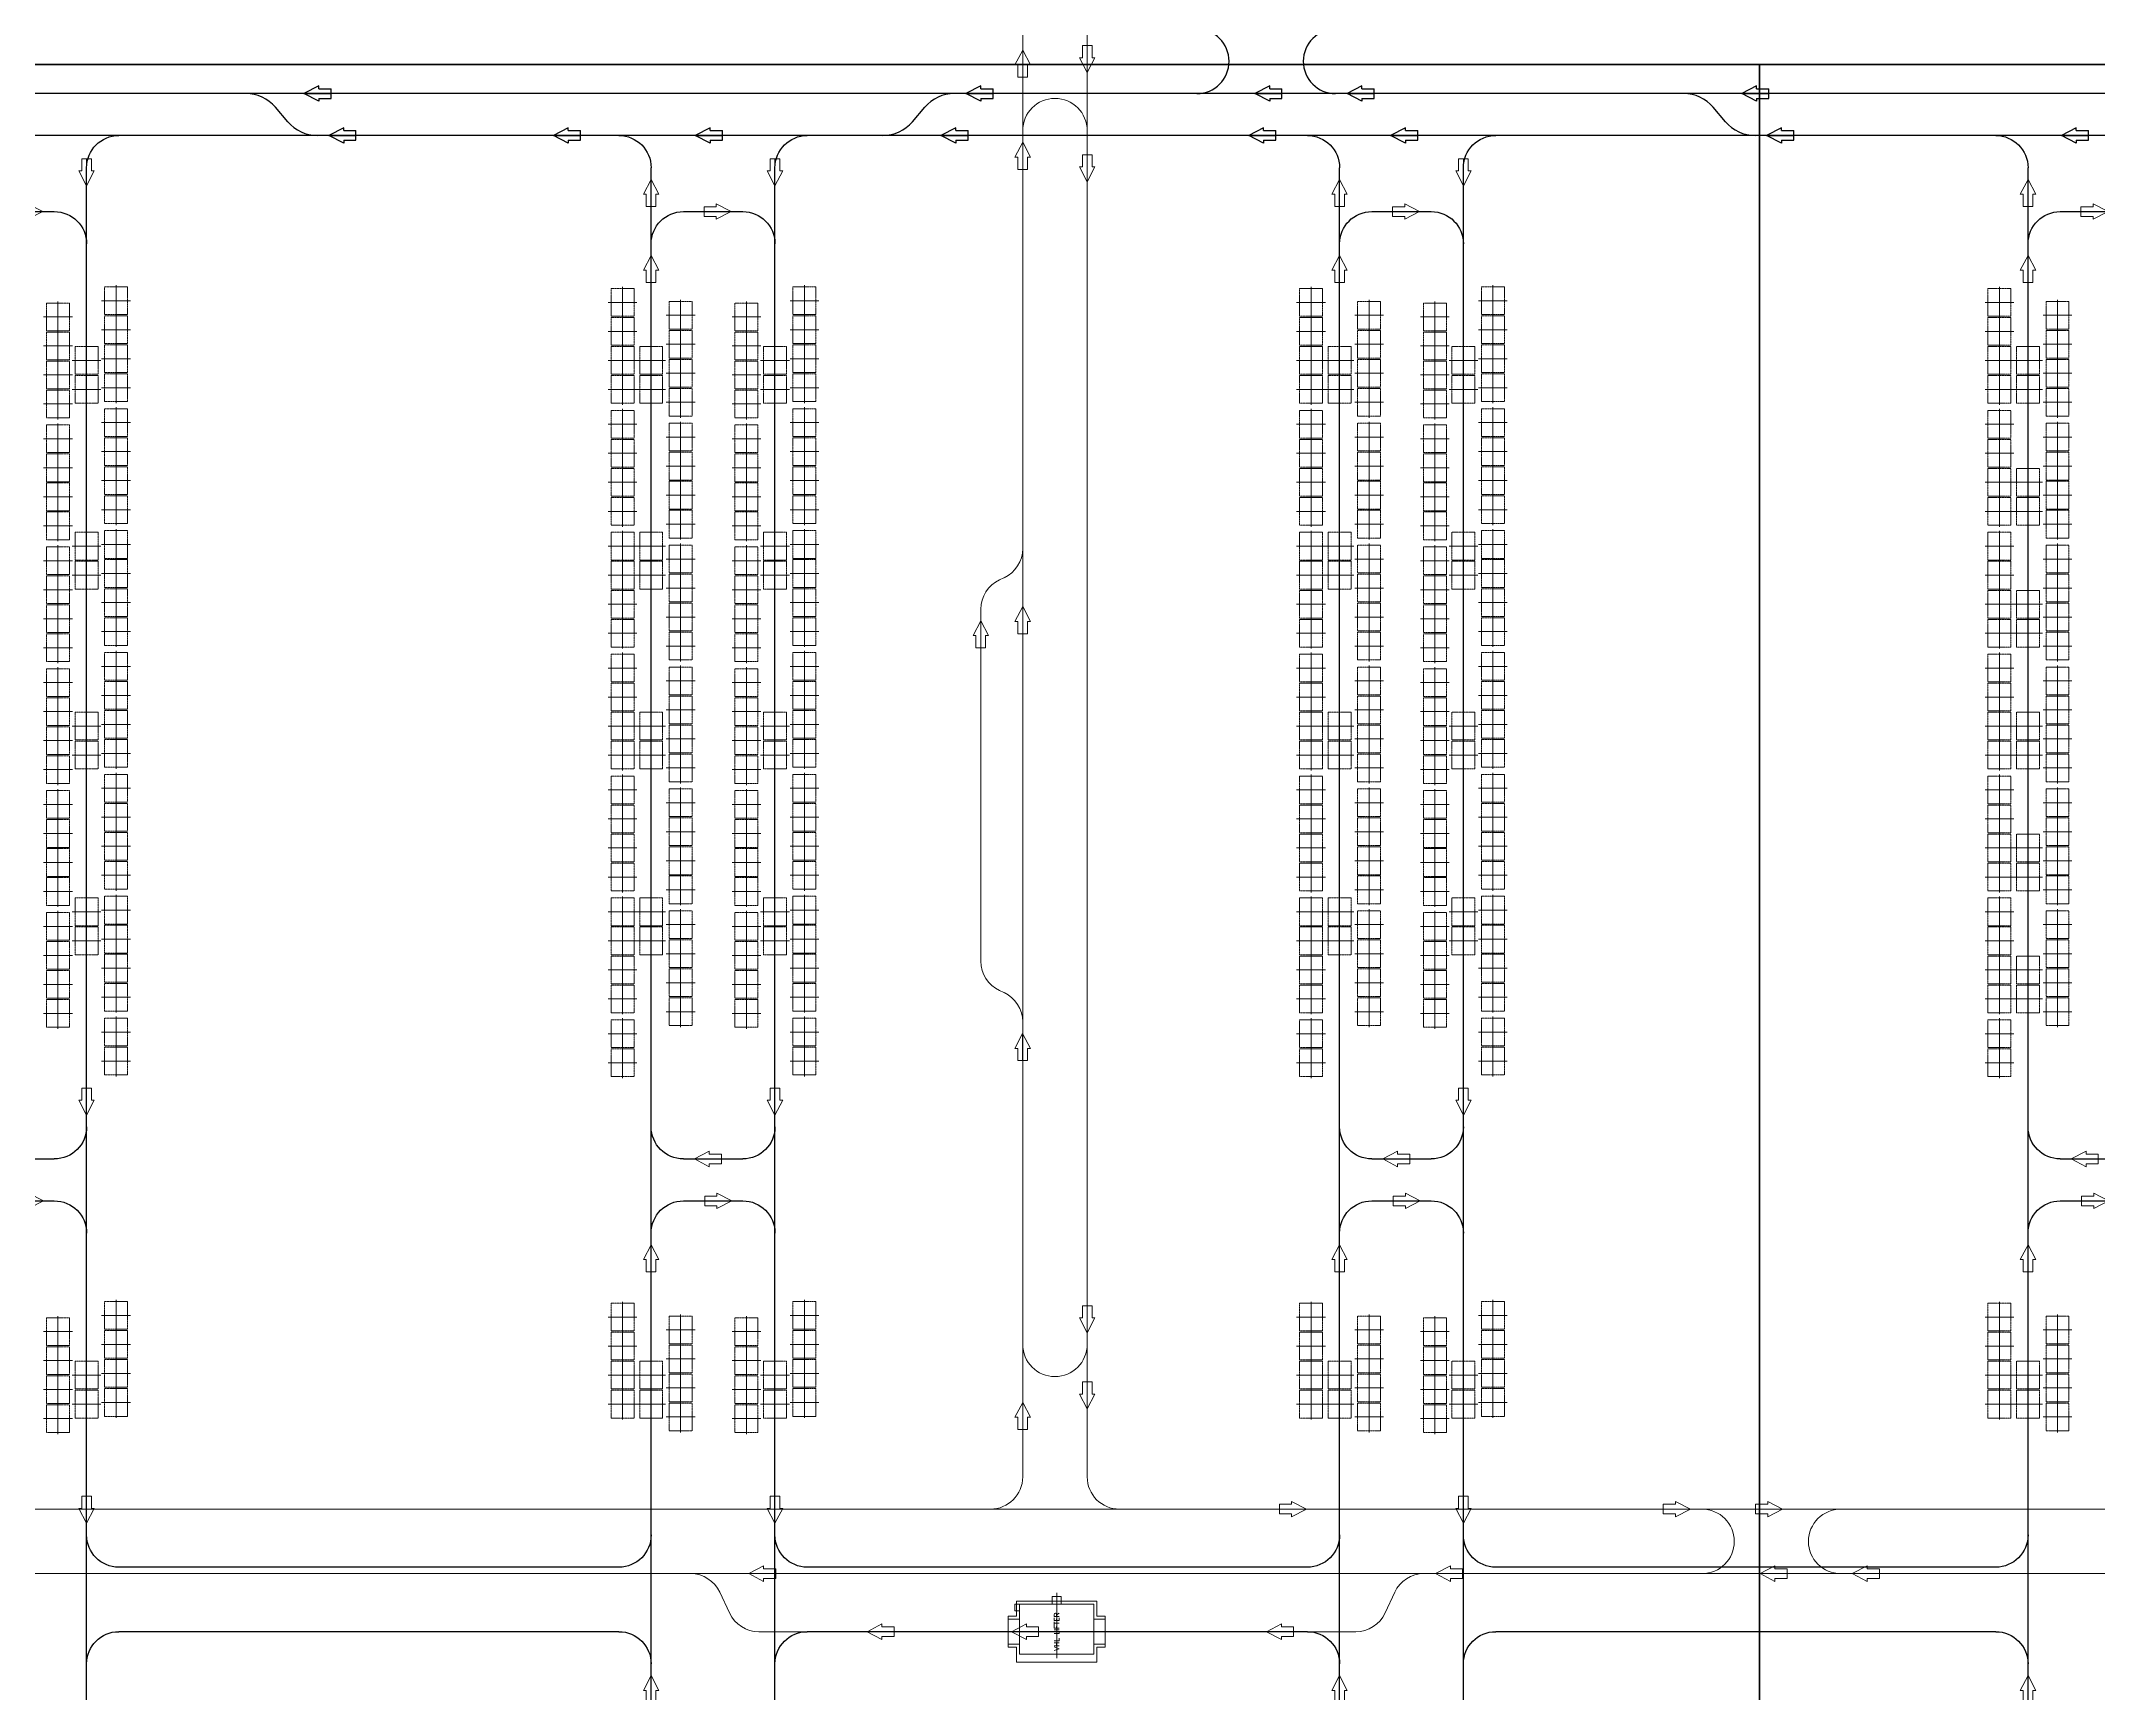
# Model space of a CAD drawing. Header units: millimetres. Extents: x -128 to 670218, y 27186 to 149492.
# Drawn here: x 225927 to 257828, y 54722 to 80349 of the extents above; entities that cross this region are included whole.
import ezdxf
from ezdxf.enums import TextEntityAlignment as Align

# ---------------------------------------------------------------- set-up
doc = ezdxf.new("R2010")
doc.units = ezdxf.units.MM
for name, pattern in [('ACAD_ISO08W100', [36, 24, -3, 6, -3]), ('AM_ISO08W050', [18, 12, -1.5, 3, -1.5]), ('XAT-M16_6F_EQ Layout_20211120$0$ACAD_ISO08W100', [36, 24, -3, 6, -3])]:
    doc.linetypes.add(name, pattern=pattern)
for name, color, linetype, lineweight in [('_CLINE', 4, 'XAT-M16_6F_EQ Layout_20211120$0$ACAD_ISO08W100', 9), ('CL', 4, 'Continuous', 9), ('CLINE', 4, 'ACAD_ISO08W100', 9), ('DIRECT', 40, 'Continuous', 9), ('LINE_EQ', 4, 'AM_ISO08W050', 20), ('LINE_STB', 151, 'Continuous', 30), ('Rail Block(Upper)', 191, 'Continuous', 18), ('Rail_H6022(Upper)', 6, 'Continuous', 18), ('TXT', 3, 'Continuous', 9), ('ZONE', 8, 'Continuous', 9)]:
    doc.layers.add(name, color=color, linetype=linetype, lineweight=lineweight)
doc.layers.add('Rail_H4822(Lower)', color=7, linetype='Continuous')
doc.styles.add('CF-FNT', font='romans.shx', dxfattribs={"width": 0.85, "bigfont": 'bigfont.shx'})

# ---------------------------------------------------------------- blocks, each defined once
blk = doc.blocks.new('*U3')
at = {"color": 0, "linetype": 'ByBlock'}
for p, q in [((-120, -230), (0, 0)), ((0, 0), (0, -420)), ((120, -230), (0, 0)), ((-75, -230), (-120, -230)), ((-75, -230), (-75, -420)), ((75, -230), (75, -420)), ((75, -230), (120, -230)), ((75, -420), (-75, -420))]:
    blk.add_line(p, q, dxfattribs=at)
blk = doc.blocks.new('A$C31676947')
at = {"layer": 'Rail_H4822(Lower)'}
for p, q in [((500, 47250), (500, 500)), ((2420, 47250), (2420, 500)), ((1000, 46570), (1920, 46570)), ((1000, 31870), (1920, 31870)), ((1000, 31220), (1920, 31220)), ((1000, 16520), (1920, 16520)), ((1000, 15870), (1920, 15870)), ((1000, 1180), (1920, 1180))]:
    blk.add_line(p, q, dxfattribs=at)
for centre, start, end in [((0, 47250), 0, 90), ((2920, 47250), 90, 180), ((1000, 46070), 90, 180), ((1920, 46070), 0, 90), ((1000, 32370), 180, 270), ((1920, 32370), 270, 0), ((1000, 30720), 90, 180), ((1920, 30720), 0, 90), ((0, 23700), 270, 0), ((2920, 23700), 180, 270), ((0, 21700), 0, 90), ((2920, 21700), 90, 180), ((1000, 17020), 180, 270), ((1920, 17020), 270, 0), ((1000, 15370), 90, 180), ((1920, 15370), 0, 90), ((1000, 1680), 180, 270), ((1920, 1680), 270, 0), ((0, 500), 270, 0), ((2920, 500), 180, 270)]:
    blk.add_arc(centre, 500, start, end, dxfattribs=at)
at = {"layer": 'DIRECT'}
for p, rotation in [((500, 46970), 180), ((1180, 46570), 89.99999999999999), ((500, 32550), 180), ((500, 23880), 180), ((500, 17200), 180), ((500, 1860), 180), ((1740, 1180), 270), ((500, 680), 180)]:
    blk.add_blockref('*U3', p, dxfattribs=dict(at, rotation=rotation))
for p in [(2420, 47070), (2420, 45890), (2420, 30540), (2420, 21520), (2420, 15190), (2420, 780)]:
    blk.add_blockref('*U3', p, dxfattribs=at)
at = {"layer": 'DIRECT', "lineweight": -2}
for p, rotation in [((1750, 31870), 270), ((1170, 31220), 89.99999999999999), ((1750, 16520), 270), ((1170, 15870), 89.99999999999999)]:
    blk.add_blockref('*U3', p, dxfattribs=dict(at, rotation=rotation))
blk = doc.blocks.new('*U543')
at = {"color": 0, "linetype": 'ByBlock'}
for p, q in [((-120, -230), (0, 0)), ((0, 0), (0, -420)), ((120, -230), (0, 0)), ((-75, -230), (-120, -230)), ((-75, -230), (-75, -420)), ((75, -230), (75, -420)), ((75, -230), (120, -230)), ((75, -420), (-75, -420))]:
    blk.add_line(p, q, dxfattribs=at)
blk = doc.blocks.new('*U412')
at = {"color": 0, "linetype": 'ByBlock'}
for p, q in [((-120, -230), (0, 0)), ((0, 0), (0, -420)), ((120, -230), (0, 0)), ((-75, -230), (-120, -230)), ((-75, -230), (-75, -420)), ((75, -230), (75, -420)), ((75, -230), (120, -230)), ((75, -420), (-75, -420))]:
    blk.add_line(p, q, dxfattribs=at)
blk = doc.blocks.new('*U426')
at = {"color": 0, "linetype": 'ByBlock'}
for p, q in [((-120, -230), (0, 0)), ((0, 0), (0, -420)), ((120, -230), (0, 0)), ((-75, -230), (-120, -230)), ((-75, -230), (-75, -420)), ((75, -230), (75, -420)), ((75, -230), (120, -230)), ((75, -420), (-75, -420))]:
    blk.add_line(p, q, dxfattribs=at)
blk = doc.blocks.new('*U794')
at = {"color": 0, "linetype": 'ByBlock'}
for p, q in [((-120, -230), (0, 0)), ((0, 0), (0, -420)), ((120, -230), (0, 0)), ((-75, -230), (-120, -230)), ((-75, -230), (-75, -420)), ((75, -230), (75, -420)), ((75, -230), (120, -230)), ((75, -420), (-75, -420))]:
    blk.add_line(p, q, dxfattribs=at)
blk = doc.blocks.new('*U760')
at = {"color": 0, "linetype": 'ByBlock'}
for p, q in [((-120, -230), (0, 0)), ((0, 0), (0, -420)), ((120, -230), (0, 0)), ((-75, -230), (-120, -230)), ((-75, -230), (-75, -420)), ((75, -230), (75, -420)), ((75, -230), (120, -230)), ((75, -420), (-75, -420))]:
    blk.add_line(p, q, dxfattribs=at)
blk = doc.blocks.new('*U762')
at = {"color": 0, "linetype": 'ByBlock'}
for p, q in [((-120, -230), (0, 0)), ((0, 0), (0, -420)), ((120, -230), (0, 0)), ((-75, -230), (-120, -230)), ((-75, -230), (-75, -420)), ((75, -230), (75, -420)), ((75, -230), (120, -230)), ((75, -420), (-75, -420))]:
    blk.add_line(p, q, dxfattribs=at)
blk = doc.blocks.new('*U657')
at = {"color": 0, "linetype": 'ByBlock'}
for p, q in [((-120, -230), (0, 0)), ((0, 0), (0, -420)), ((120, -230), (0, 0)), ((-75, -230), (-120, -230)), ((-75, -230), (-75, -420)), ((75, -230), (75, -420)), ((75, -230), (120, -230)), ((75, -420), (-75, -420))]:
    blk.add_line(p, q, dxfattribs=at)
blk = doc.blocks.new('*U341')
at = {"color": 0, "linetype": 'ByBlock'}
for p, q in [((-120, -230), (0, 0)), ((0, 0), (0, -420)), ((120, -230), (0, 0)), ((-75, -230), (-120, -230)), ((-75, -230), (-75, -420)), ((75, -230), (75, -420)), ((75, -230), (120, -230)), ((75, -420), (-75, -420))]:
    blk.add_line(p, q, dxfattribs=at)
blk = doc.blocks.new('*U342')
at = {"color": 0, "linetype": 'ByBlock'}
for p, q in [((-120, -230), (0, 0)), ((0, 0), (0, -420)), ((120, -230), (0, 0)), ((-75, -230), (-120, -230)), ((-75, -230), (-75, -420)), ((75, -230), (75, -420)), ((75, -230), (120, -230)), ((75, -420), (-75, -420))]:
    blk.add_line(p, q, dxfattribs=at)
blk = doc.blocks.new('*U345')
at = {"color": 0, "linetype": 'ByBlock'}
for p, q in [((-120, -230), (0, 0)), ((0, 0), (0, -420)), ((120, -230), (0, 0)), ((-75, -230), (-120, -230)), ((-75, -230), (-75, -420)), ((75, -230), (75, -420)), ((75, -230), (120, -230)), ((75, -420), (-75, -420))]:
    blk.add_line(p, q, dxfattribs=at)
blk = doc.blocks.new('*U346')
at = {"color": 0, "linetype": 'ByBlock'}
for p, q in [((-120, -230), (0, 0)), ((0, 0), (0, -420)), ((120, -230), (0, 0)), ((-75, -230), (-120, -230)), ((-75, -230), (-75, -420)), ((75, -230), (75, -420)), ((75, -230), (120, -230)), ((75, -420), (-75, -420))]:
    blk.add_line(p, q, dxfattribs=at)
blk = doc.blocks.new('*U349')
at = {"color": 0, "linetype": 'ByBlock'}
for p, q in [((-120, -230), (0, 0)), ((0, 0), (0, -420)), ((120, -230), (0, 0)), ((-75, -230), (-120, -230)), ((-75, -230), (-75, -420)), ((75, -230), (75, -420)), ((75, -230), (120, -230)), ((75, -420), (-75, -420))]:
    blk.add_line(p, q, dxfattribs=at)
blk = doc.blocks.new('*U350')
at = {"color": 0, "linetype": 'ByBlock'}
for p, q in [((-120, -230), (0, 0)), ((0, 0), (0, -420)), ((120, -230), (0, 0)), ((-75, -230), (-120, -230)), ((-75, -230), (-75, -420)), ((75, -230), (75, -420)), ((75, -230), (120, -230)), ((75, -420), (-75, -420))]:
    blk.add_line(p, q, dxfattribs=at)
blk = doc.blocks.new('EG-TR_ARW_1-2')
at = {"color": 0, "linetype": 'ByBlock'}
for p, q in [((-120, -230), (0, 0)), ((0, 0), (0, -420)), ((120, -230), (0, 0)), ((-75, -230), (-120, -230)), ((-75, -230), (-75, -420)), ((75, -230), (75, -420)), ((75, -230), (120, -230)), ((75, -420), (-75, -420))]:
    blk.add_line(p, q, dxfattribs=at)
blk = doc.blocks.new('A$C90e8e326')
at = {"layer": 'Rail_H6022(Upper)'}
for p, q in [((240106, 55130), (240106, 28750)), ((241106, 55130), (241106, 28750)), ((239745, 42659), (239816, 42691)), ((239456, 36745), (239456, 42205)), ((239745, 36291), (239816, 36259)), ((6741, 28250), (324586, 28250)), ((5741, 27250), (261647, 27250)), ((235561, 26640), (235412, 26960)), ((245724, 26640), (245873, 26960)), ((236014, 26350), (245271, 26350))]:
    blk.add_line(p, q, dxfattribs=at)
for centre, start, end in [((240606, 49625), 0, 180), ((239606, 43145), 294.8882, 0), ((239956, 42205), 114.8882, 180), ((239956, 36745), 180, 245.1118), ((239606, 35805), 0, 65.1118), ((240606, 30805), 180, 0), ((239606, 28750), 270, 0), ((241606, 28750), 180, 270), ((250638, 27750), 270, 90), ((252788, 27750), 90, 270), ((234958, 26750), 24.8882, 90), ((246327, 26750), 90, 155.1118), ((236014, 26850), 204.8882, 270), ((245271, 26850), 270, 335.1118)]:
    blk.add_arc(centre, 500, start, end, dxfattribs=at)
at = {"layer": 'Rail_H6022(Upper)', "xscale": -1}
for p in [(240106, 50875), (240106, 49445), (240106, 42245), (239456, 42025), (240105, 35625), (240106, 29905)]:
    blk.add_blockref('EG-TR_ARW_1-2', p, dxfattribs=at)
at = {"layer": 'Rail_H6022(Upper)'}
for p, xscale, rotation in [((241106, 50525), -1, 180), ((241106, 48832), -1, 180), ((241106, 30985), -1, 180), ((241106, 29805), -1, 180), ((244506, 28250), -1, 270), ((250458, 28250), -1, 270), ((251888, 28250), -1, 270), ((235858, 27250), -1.000000000000001, 90), ((251538, 27250), -1.000000000000001, 90), ((252968, 27250), -1.000000000000001, 90), ((243886, 26350), -1.000000000000001, 90)]:
    blk.add_blockref('EG-TR_ARW_1-2', p, dxfattribs=dict(at, xscale=xscale, rotation=rotation))
at = {"layer": 'Rail_H6022(Upper)', "lineweight": -2, "xscale": -1.000000000000001, "rotation": 90}
for p in [(246507, 27250), (237694, 26350)]:
    blk.add_blockref('EG-TR_ARW_1-2', p, dxfattribs=at)
blk = doc.blocks.new('*U825')
at = {"color": 0, "linetype": 'ByBlock', "lineweight": -2}
for points in [[(196, 575), (196, 750), (-196, 750), (-196, 575)], [(-350, -575), (-350, 575), (425, 575), (425, -575)], [(545, -72), (545, 72), (425, 72), (425, -72)], [(196, -750), (196, -575), (-196, -575), (-196, -750)]]:
    blk.add_lwpolyline(points, close=True, dxfattribs=at)
at = {"color": 0}
blk.add_lwpolyline([(325, 650), (325, 575), (425, 575), (425, 650)], close=True, dxfattribs=at)
at = {"layer": 'CL'}
blk.add_line((0, 750), (0, -750), dxfattribs=at)
at = {"layer": 'CLINE'}
blk.add_line((-411, 0), (604, 0), dxfattribs=at)
at = {"layer": 'ZONE'}
for p, q in [((-240, 625), (-240, 750)), ((-240, 750), (240, 750)), ((240, 750), (240, 625)), ((-240, 625), (-475, 625)), ((-475, 625), (-475, -625)), ((240, 625), (475, 625)), ((475, 625), (475, -625)), ((-475, -625), (-240, -625)), ((-240, -625), (-240, -750)), ((240, -750), (240, -625)), ((475, -625), (240, -625)), ((-240, -750), (240, -750))]:
    blk.add_line(p, q, dxfattribs=at)
at = {"layer": 'DIRECT', "lineweight": -2}
blk.add_blockref('EG-TR_ARW_1-2', (0, 700), dxfattribs=at)
at = {"layer": 'TXT', "style": 'CF-FNT', "flags": 8}
blk.add_attdef('UNITID', text='', height=80, dxfattribs=at).set_placement((0, 0), align=Align.MIDDLE_CENTER)
blk = doc.blocks.new('XAT-M16_6F_EQ Layout_20211120$0$EG-12_FOUP_(01)-pv')
at = {"layer": '_CLINE'}
for p, q in [((0, 211), (0, -235)), ((-239, -12), (239, -12))]:
    blk.add_line(p, q, dxfattribs=at)
at = {"layer": 'LINE_EQ'}
blk.add_lwpolyline([(-215, 166), (-215, -190), (215, -190), (215, 166)], close=True, dxfattribs=at)

msp = doc.modelspace()

# ---------------------------------------------------------------- linework, layer by layer
for points in [[(134983, 132785), (262984, 132785), (262984, 79986), (134983, 79986)], [(188839, 79986), (252566, 79986), (252566, 27186), (188839, 27186)], [(252566, 79986), (327670, 79986), (327670, 27186), (252566, 27186)]]:
    msp.add_lwpolyline(points, close=True)
at = {"layer": 'Rail_H4822(Lower)'}
for p, q in [((326175, 79536), (76271, 79536)), ((229751, 79098), (229559, 79325)), ((239434, 79098), (239626, 79325)), ((252041, 79098), (251849, 79325)), ((337538, 78886), (75798, 78886)), ((234884, 56686), (227131, 56686)), ((245557, 56686), (237804, 56686)), ((256230, 56686), (248477, 56686)), ((234884, 55686), (227131, 55686)), ((245557, 55686), (237804, 55686)), ((256230, 55686), (248477, 55686))]:
    msp.add_line(p, q, dxfattribs=at)
for centre, radius, start, end in [((243844, 80036), 500, 270, 90), ((245994, 80036), 500, 90, 270), ((229101, 78937), 600, 40.3016, 90), ((240084, 78937), 600, 90, 139.6984), ((251391, 78937), 600, 40.3016, 90), ((230208, 79487), 600, 220.3016, 270), ((238977, 79487), 600, 270, 319.6984), ((252498, 79487), 600, 220.3016, 270)]:
    msp.add_arc(centre, radius, start, end, dxfattribs=at)

# ---------------------------------------------------------------- block references
at = {"layer": 'LINE_EQ', "rotation": 89.99999999999999}
for p in [(226619, 75398), (235372, 75398), (237292, 75398), (246045, 75398), (247965, 75398), (256718, 75398), (226619, 74948), (235372, 74948), (237292, 74948), (246045, 74948), (247965, 74948), (256718, 74948), (256718, 73508), (256718, 73058), (226619, 72518), (235372, 72518), (237292, 72518), (246045, 72518), (247965, 72518), (226619, 72068), (235372, 72068), (237292, 72068), (246045, 72068), (247965, 72068), (256718, 71618), (256718, 71168), (226619, 69728), (235372, 69728), (237292, 69728), (246045, 69728), (247965, 69728), (256718, 69728), (226619, 69278), (235372, 69278), (237292, 69278), (246045, 69278), (247965, 69278), (256718, 69278), (256718, 67838), (256718, 67388), (226619, 66848), (235372, 66848), (237292, 66848), (246045, 66848), (247965, 66848), (226619, 66398), (235372, 66398), (237292, 66398), (246045, 66398), (247965, 66398), (256718, 65948), (256718, 65498), (226619, 59664), (235372, 59664), (237292, 59664), (246045, 59664), (247965, 59664), (256718, 59664), (226619, 59214), (235372, 59214), (237292, 59214), (246045, 59214), (247965, 59214), (256718, 59214)]:
    msp.add_blockref('XAT-M16_6F_EQ Layout_20211120$0$EG-12_FOUP_(01)-pv', p, dxfattribs=at)
at = {"layer": 'LINE_STB', "rotation": 89.99999999999999}
for p in [(227076, 76324), (237749, 76324), (248422, 76324), (226176, 76073), (234929, 76298), (235829, 76099), (236849, 76073), (245602, 76298), (246502, 76099), (247522, 76073), (256275, 76298), (257175, 76099), (227076, 75874), (234929, 75848), (237749, 75874), (245602, 75848), (248422, 75874), (256275, 75848), (226176, 75623), (227076, 75424), (234929, 75398), (235829, 75649), (236849, 75623), (237749, 75424), (245602, 75398), (246502, 75649), (247522, 75623), (248422, 75424), (256275, 75398), (257175, 75649), (226176, 75173), (235829, 75199), (236849, 75173), (246502, 75199), (247522, 75173), (257175, 75199), (227076, 74974), (234929, 74948), (235829, 74749), (237749, 74974), (245602, 74948), (246502, 74749), (248422, 74974), (256275, 74948), (257175, 74749), (226176, 74723), (227076, 74434), (236849, 74723), (237749, 74434), (247522, 74723), (248422, 74434), (226176, 74183), (234929, 74408), (235829, 74209), (236849, 74183), (245602, 74408), (246502, 74209), (247522, 74183), (256275, 74408), (257175, 74209), (227076, 73984), (234929, 73958), (237749, 73984), (245602, 73958), (248422, 73984), (256275, 73958), (226176, 73733), (227076, 73534), (234929, 73508), (235829, 73759), (236849, 73733), (237749, 73534), (245602, 73508), (246502, 73759), (247522, 73733), (248422, 73534), (256275, 73508), (257175, 73759), (226176, 73283), (235829, 73309), (236849, 73283), (246502, 73309), (247522, 73283), (257175, 73309), (226176, 72833), (227076, 73084), (234929, 73058), (235829, 72859), (236849, 72833), (237749, 73084), (245602, 73058), (246502, 72859), (247522, 72833), (248422, 73084), (256275, 73058), (257175, 72859), (227076, 72544), (234929, 72518), (237749, 72544), (245602, 72518), (248422, 72544), (256275, 72518), (226176, 72293), (235829, 72319), (236849, 72293), (246502, 72319), (247522, 72293), (257175, 72319), (227076, 72094), (234929, 72068), (235829, 71869), (237749, 72094), (245602, 72068), (246502, 71869), (248422, 72094), (256275, 72068), (257175, 71869), (226176, 71843), (227076, 71644), (234929, 71618), (236849, 71843), (237749, 71644), (245602, 71618), (247522, 71843), (248422, 71644), (256275, 71618), (226176, 71393), (235829, 71419), (236849, 71393), (246502, 71419), (247522, 71393), (257175, 71419), (226176, 70943), (227076, 71194), (234929, 71168), (235829, 70969), (236849, 70943), (237749, 71194), (245602, 71168), (246502, 70969), (247522, 70943), (248422, 71194), (256275, 71168), (257175, 70969), (227076, 70654), (234929, 70628), (237749, 70654), (245602, 70628), (248422, 70654), (256275, 70628), (226176, 70403), (235829, 70429), (236849, 70403), (246502, 70429), (247522, 70403), (257175, 70429), (226176, 69953), (227076, 70204), (234929, 70178), (235829, 69979), (236849, 69953), (237749, 70204), (245602, 70178), (246502, 69979), (247522, 69953), (248422, 70204), (256275, 70178), (257175, 69979), (227076, 69754), (234929, 69728), (237749, 69754), (245602, 69728), (248422, 69754), (256275, 69728), (226176, 69503), (235829, 69529), (236849, 69503), (246502, 69529), (247522, 69503), (257175, 69529), (226176, 69053), (227076, 69304), (234929, 69278), (235829, 69079), (236849, 69053), (237749, 69304), (245602, 69278), (246502, 69079), (247522, 69053), (248422, 69304), (256275, 69278), (257175, 69079), (227076, 68764), (234929, 68738), (237749, 68764), (245602, 68738), (248422, 68764), (256275, 68738), (226176, 68513), (235829, 68539), (236849, 68513), (246502, 68539), (247522, 68513), (257175, 68539), (226176, 68063), (227076, 68314), (234929, 68288), (235829, 68089), (236849, 68063), (237749, 68314), (245602, 68288), (246502, 68089), (247522, 68063), (248422, 68314), (256275, 68288), (257175, 68089), (227076, 67864), (234929, 67838), (237749, 67864), (245602, 67838), (248422, 67864), (256275, 67838), (226176, 67613), (227076, 67414), (235829, 67639), (236849, 67613), (237749, 67414), (246502, 67639), (247522, 67613), (248422, 67414), (257175, 67639), (226176, 67163), (234929, 67388), (235829, 67189), (236849, 67163), (245602, 67388), (246502, 67189), (247522, 67163), (256275, 67388), (257175, 67189), (227076, 66874), (234929, 66848), (237749, 66874), (245602, 66848), (248422, 66874), (256275, 66848), (226176, 66623), (235829, 66649), (236849, 66623), (246502, 66649), (247522, 66623), (257175, 66649), (226176, 66173), (227076, 66424), (234929, 66398), (235829, 66199), (236849, 66173), (237749, 66424), (245602, 66398), (246502, 66199), (247522, 66173), (248422, 66424), (256275, 66398), (257175, 66199), (227076, 65974), (234929, 65948), (237749, 65974), (245602, 65948), (248422, 65974), (256275, 65948), (226176, 65723), (227076, 65524), (234929, 65498), (235829, 65749), (236849, 65723), (237749, 65524), (245602, 65498), (246502, 65749), (247522, 65723), (248422, 65524), (256275, 65498), (257175, 65749), (226176, 65273), (235829, 65299), (236849, 65273), (246502, 65299), (247522, 65273), (257175, 65299), (227076, 64984), (234929, 64958), (237749, 64984), (245602, 64958), (248422, 64984), (256275, 64958), (227076, 64534), (237749, 64534), (248422, 64534), (234929, 64508), (245602, 64508), (256275, 64508), (227076, 60590), (234929, 60564), (237749, 60590), (245602, 60564), (248422, 60590), (256275, 60564), (226176, 60339), (227076, 60140), (234929, 60114), (235829, 60365), (236849, 60339), (237749, 60140), (245602, 60114), (246502, 60365), (247522, 60339), (248422, 60140), (256275, 60114), (257175, 60365), (226176, 59889), (235829, 59915), (236849, 59889), (246502, 59915), (247522, 59889), (257175, 59915), (226176, 59439), (227076, 59690), (234929, 59664), (235829, 59465), (236849, 59439), (237749, 59690), (245602, 59664), (246502, 59465), (247522, 59439), (248422, 59690), (256275, 59664), (257175, 59465), (227076, 59240), (234929, 59214), (237749, 59240), (245602, 59214), (248422, 59240), (256275, 59214), (226176, 58989), (235829, 59015), (236849, 58989), (246502, 59015), (247522, 58989), (257175, 59015)]:
    msp.add_blockref('XAT-M16_6F_EQ Layout_20211120$0$EG-12_FOUP_(01)-pv', p, dxfattribs=at)
at = {"layer": 'Rail Block(Upper)'}
ref = msp.add_blockref('*U825', (241671, 55686), dxfattribs=dict(at, rotation=89.99999999999999))
ref.add_attrib('UNITID', 'VHL LIFTER', dxfattribs={"layer": 'TXT', "height": 80, "rotation": 90, "style": 'CF-FNT'}).set_placement((241671, 55686), align=Align.MIDDLE_CENTER)
at = {"layer": 'Rail_H4822(Lower)'}
msp.add_blockref('A$C90e8e326', (1038, 29336), dxfattribs=at)
at = {"layer": 'Rail_H4822(Lower)', "xscale": -1}
for name, p, rotation in [('*U350', (230001, 79536), 90), ('*U346', (240264, 79536), 90), ('*U412', (244744, 79536), 90), ('*U543', (246174, 79536), 90), ('*U342', (252291, 79536), 90), ('A$C31676947', (224211, 78886), 180), ('*U349', (230388, 78886), 90), ('*U426', (233868, 78886), 90), ('A$C31676947', (234884, 78886), 180), ('*U794', (236068, 78886), 90), ('*U345', (239877, 78886), 90), ('*U762', (244648, 78886), 90), ('A$C31676947', (245557, 78886), 180), ('*U657', (246848, 78886), 90), ('*U341', (252678, 78886), 90), ('A$C31676947', (256230, 78886), 180), ('*U760', (257248, 78886), 90)]:
    msp.add_blockref(name, p, dxfattribs=dict(at, rotation=rotation))

doc.saveas('drawing.dxf')
